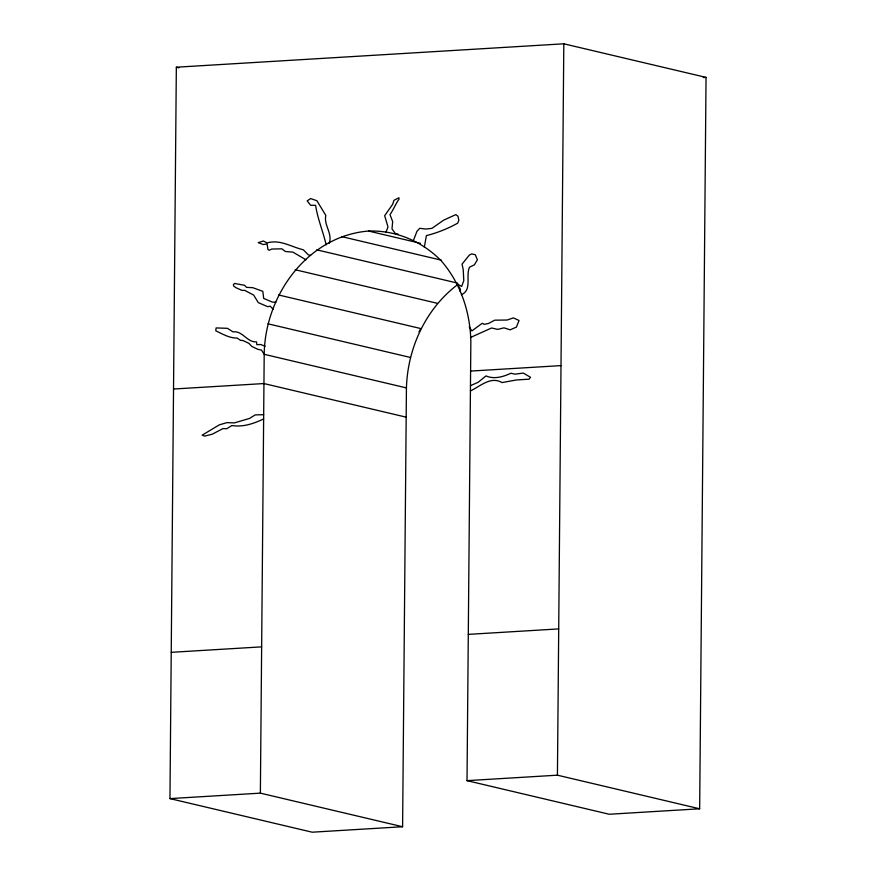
<?xml version="1.0" encoding="UTF-8"?>
<svg xmlns="http://www.w3.org/2000/svg" width="876" height="876" viewBox="0 0 876 876"><rect width="100%" height="100%" fill="white"/><g stroke="black" fill="none" stroke-linecap="round" stroke-linejoin="round"><path stroke-width="1.31" d="M402.599 826.736L312.185 832.2L169.955 798.605L176.339 67.211L563.815 43.8L706.045 77.395L699.661 808.789L609.247 814.253L467.017 780.647L470.85 341.815C470.313 312.316 460.754 283.375 441.307 260.895C422.199 241.316 395.985 230.191 368.544 231.034C307.202 236.126 264.946 295.573 264.202 354.309L260.369 793.141L402.599 826.736L406.431 387.904C407.636 347.86 425.78 308.527 458.104 284.24M699.661 808.789L557.432 775.183L563.815 43.8M329.256 243.243C332.727 233.268 323.562 225.099 325.817 215.408L316.893 200.724L310.651 198.578L307.191 200.856L310.597 205.269L315.601 205.367C317.67 219.066 323.135 231.527 326.146 244.886M460.239 291.609L460.447 289.277L457.513 284.142L461.663 286.419L463.787 280.725L463.229 269.655L462.035 264.169L469.295 255.08L471.704 253.898L475.307 254.73L477.398 259.811L474.376 264.837L469.558 267.191C465.375 275.611 472.438 290.175 461.367 294.675M424.345 247.076L426.404 235.611C436.938 232.983 448.162 228.57 457.644 223.172L458.86 220.336L457.973 216.23L455.859 214.609L443.76 220.095L431.901 228.362L425.824 229.041L419.746 228.318L416.987 231.253L413.297 240.812M385.834 232.578L388.002 226.994L384.663 215.693L392.645 204.338L393.981 200.286L398.985 197.757L398.985 199.202C395.547 203.977 393.499 209.671 389.995 214.609L392.667 221.628L391.999 228.888L395.251 233.41L397.912 234.034M418.969 331.851L420.776 328.555L278.557 294.96M470.423 390.959C480.201 386.327 490.659 375.903 502.025 382.582L516.555 379.943L528.995 379.199L530.56 377.337L523.333 373.077L515.044 374.161L510.905 373.242C503.339 376.79 493.998 379.571 486.005 375.913L478.186 382.264L470.467 385.67M470.39 337.545L491.545 327.996L497.754 329.387L503.974 327.843L510.182 329.825L516.413 327.098L519.052 320.485L513.369 317.889L507.138 320.025L494.71 320.178L488.469 323.485L484.319 324.328L482.26 323.277L471.835 330.942L469.218 326.781M263.632 418.991C253.591 423.579 243.309 427.346 231.855 425.539L226.785 428.703L223.008 428.572L212.233 434.211L204.655 436.095L202.137 435.186L219.263 424.882L226.84 422.637L234.396 422.889L249.55 418.421L255.244 414.874L263.676 414.72M703.308 77.559L706.045 77.395M173.536 389.021L263.939 383.557L406.168 417.162M470.598 371.074L561.001 365.61M171.236 652.324L261.65 646.86M468.299 634.377L558.702 628.913M169.955 798.605L260.369 793.141M467.017 780.647L557.432 775.183M275.896 302.198L272.436 302.132L263.687 298.398L262.811 291.347L252.803 287.689L246.517 287.361L244.656 285.335L234.626 283.452L233.366 284.601L233.662 286.003L235.841 287.646L242.094 290.46L244.612 290.317L253.668 295.092L258.31 302.625L267.684 306.677L270.202 306.173L273.268 309.381M265.198 346.217L260.61 344.487L256.832 344.706L256.548 341.881C247.01 342.582 242.521 330.416 233.06 331.905L227.442 328.325L216.12 327.92L215.781 330.789C222.46 333.986 229.501 338.213 237.089 338.059L240.528 340.337L243.046 340.545L248.992 343.392L251.795 346.425L257.741 349.272L261.497 350.115L264.202 354.309L406.431 387.904M176.339 67.211L179 67.835M368.544 231.034L420.381 243.287M341.771 236.64L441.46 260.194M316.751 249.835L457.644 283.123M295.179 269.731L437.409 303.326M267.979 323.802L410.209 357.408M310.63 255.485L308.286 254.806L303.315 249.78C291.39 246.966 279.981 239.148 267.103 242.915L263.315 240.988L258.223 242.685L263.282 244.535L267.092 243.977L267.979 249.616L269.239 250.251L271.79 249.047L281.908 248.839L285.357 251.489L292.912 252.124L305.965 259.789"/></g></svg>
